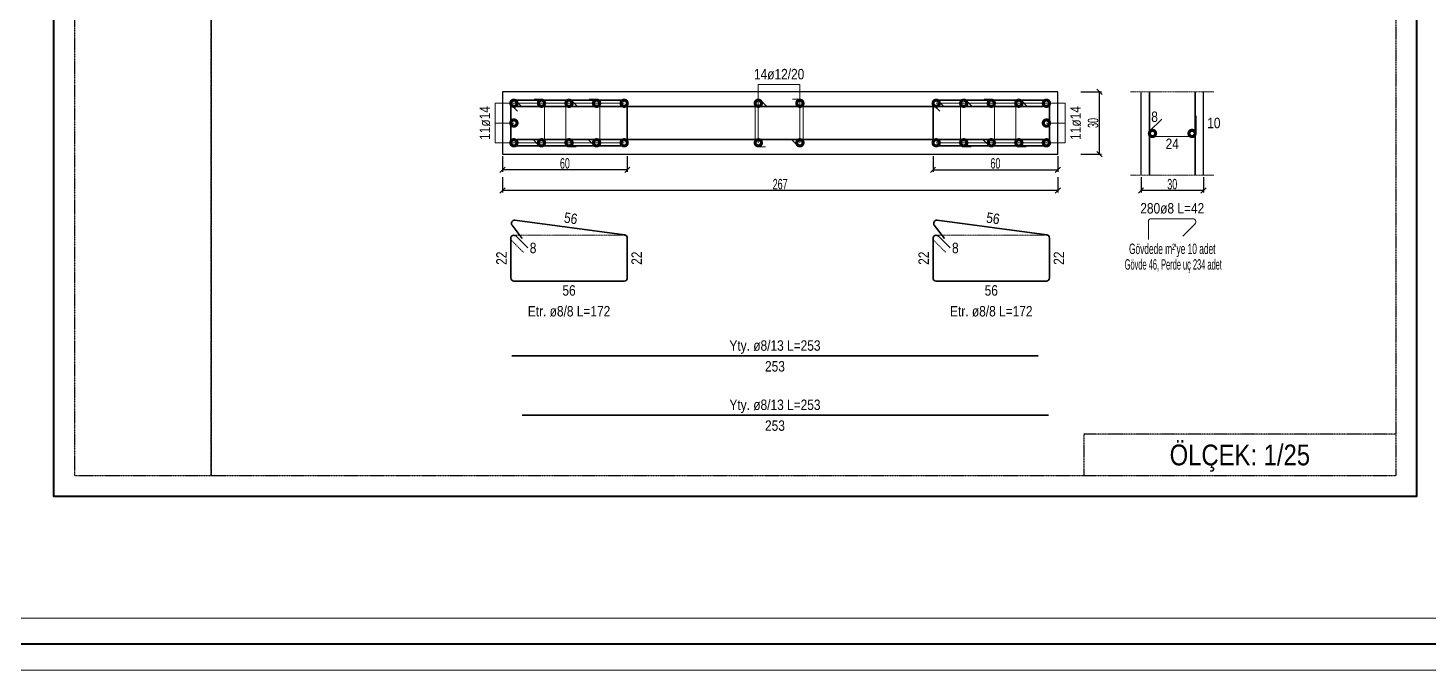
# Model space of a CAD drawing. Header units: millimetres. Extents: x -267 to 94375, y 6431 to 10838.
# Drawn here: x 53822 to 55168, y 6532 to 7149 of the extents above; entities that cross this region are included whole.
import ezdxf
from ezdxf.enums import TextEntityAlignment as Align

# ---------------------------------------------------------------- set-up
doc = ezdxf.new("R2010")
doc.units = ezdxf.units.MM
doc.header["$LTSCALE"] = 0.0001
doc.linetypes.add('DASHED', pattern=[19.05, 12.7, -6.35])
for name, color, linetype, lineweight in [('CIROZ (BEYKENT)', 140, 'Continuous', 20), ('CIZGI (BEYKENT)', 1, 'Continuous', 20), ('D.GORUNUS (BEYKENT)', 253, 'DASHED', 20), ('DETAY ANTET (BEYKENT)', 5, 'Continuous', 40), ('DONATI (BEYKENT)', 4, 'Continuous', 35), ('DONATI YAZISI (BEYKENT)', 3, 'Continuous', 20), ('ETRIYE (BEYKENT)', 150, 'Continuous', 35), ('KESIT SINIRI (BEYKENT)', 241, 'DASHED', 20), ('OLCU (BEYKENT)', 14, 'Continuous', 20), ('PERDE (BEYKENT)', 6, 'Continuous', 30), ('SHEETSUMMARY-50', 152, 'Continuous', 20), ('SheetView', 40, 'Continuous', 20), ('SheetViewOut', 231, 'Continuous', 20), ('YAZI (BEYKENT)', 140, 'Continuous', 20)]:
    doc.layers.add(name, color=color, linetype=linetype, lineweight=lineweight)
doc.styles.add('DONATI YAZISI (BEYKENT)', font='')
doc.styles.add('KLNOLC-25', font='bahnschrift light condensed', dxfattribs={"width": 0.75, "height": 10})
doc.styles.add('YAZI (BEYKENT)', font='')
doc.styles.get('DONATI YAZISI (BEYKENT)').set_extended_font_data('Bahnschrift Light Condensed')
doc.styles.get('YAZI (BEYKENT)').set_extended_font_data('Bahnschrift Light Condensed')
doc.dimstyles.new('KLNOLC-25', dxfattribs={"dimtxt": 10, "dimasz": 5, "dimexe": 2, "dimexo": 2, "dimgap": 1, "dimtad": 1, "dimdec": 1, "dimlfac": 0.5, "dimrnd": 0.5, "dimzin": 12, "dimdsep": 46, "dimtxsty": 'KLNOLC-25', "dimblk": 'OBLIQUE', "dimblk1": 'OBLIQUE', "dimblk2": 'OBLIQUE', "dimcen": 0, "dimclrt": 7, "dimadec": 0, "dimazin": 0, "dimtfac": 1, "dimtdec": 4, "dimtix": 1, "dimtmove": 2, "dimatfit": 3, "dimfxl": 1, "dimtzin": 0, "dimarcsym": 0})

# ---------------------------------------------------------------- blocks, each defined once
blk = doc.blocks.new('_Oblique')
at = {"color": 0, "linetype": 'ByBlock', "lineweight": -2}
blk.add_line((-0.5, -0.5), (0.5, 0.5), dxfattribs=at)
blk = doc.blocks.new('*D925')
at = {"layer": 'DEFPOINTS', "color": 0, "lineweight": -3, "transparency": 16777216}
for p in [(54277.8, 7007.9), (54811.8, 7007.9), (54277.8, 6992.9)]:
    blk.add_point(p, dxfattribs=at)
at = {"layer": 'OLCU (BEYKENT)', "color": 0, "lineweight": -2, "transparency": 16777216}
for p, q in [((54277.8, 7005.9), (54277.8, 6990.9)), ((54811.8, 7005.9), (54811.8, 6990.9)), ((54811.8, 6992.9), (54277.8, 6992.9))]:
    blk.add_line(p, q, dxfattribs=at)
at = {"layer": 'OLCU (BEYKENT)', "color": 0, "lineweight": -2, "transparency": 16777216, "xscale": 5, "yscale": 5, "zscale": 5, "rotation": 180}
blk.add_blockref('_Oblique', (54277.8, 6992.9), dxfattribs=at)
at = {"layer": 'OLCU (BEYKENT)', "color": 0, "lineweight": -2, "transparency": 16777216, "xscale": 5, "yscale": 5, "zscale": 5}
blk.add_blockref('_Oblique', (54811.8, 6992.9), dxfattribs=at)
at = {"layer": 'OLCU (BEYKENT)', "color": 7, "transparency": 16777216, "insert": (54544.8, 6999), "char_height": 10, "attachment_point": 5, "style": 'KLNOLC-25'}
blk.add_mtext('267', dxfattribs=at)
blk = doc.blocks.new('*D926')
at = {"layer": 'DEFPOINTS', "color": 0, "lineweight": -3, "transparency": 16777216}
for p in [(54831.8, 7087.9), (54851.8, 7087.9), (54831.8, 7027.9)]:
    blk.add_point(p, dxfattribs=at)
at = {"layer": 'OLCU (BEYKENT)', "color": 0, "lineweight": -2, "transparency": 16777216}
for p, q in [((54833.8, 7087.9), (54853.8, 7087.9)), ((54851.8, 7027.9), (54851.8, 7087.9)), ((54833.8, 7027.9), (54853.8, 7027.9))]:
    blk.add_line(p, q, dxfattribs=at)
at = {"layer": 'OLCU (BEYKENT)', "color": 0, "lineweight": -2, "transparency": 16777216, "xscale": 5, "yscale": 5, "zscale": 5}
for p, rotation in [((54851.8, 7087.9), 90), ((54851.8, 7027.9), 270)]:
    blk.add_blockref('_Oblique', p, dxfattribs=dict(at, rotation=rotation))
at = {"layer": 'OLCU (BEYKENT)', "color": 7, "transparency": 16777216, "insert": (54845.7, 7057.9), "char_height": 10, "attachment_point": 5, "rotation": 90, "style": 'KLNOLC-25'}
blk.add_mtext('30', dxfattribs=at)
blk = doc.blocks.new('*D927')
at = {"layer": 'DEFPOINTS', "color": 0, "lineweight": -3, "transparency": 16777216}
for p in [(54277.8, 7027.9), (54397.8, 7027.9), (54277.8, 7012.9)]:
    blk.add_point(p, dxfattribs=at)
at = {"layer": 'OLCU (BEYKENT)', "color": 0, "lineweight": -2, "transparency": 16777216}
for p, q in [((54277.8, 7025.9), (54277.8, 7010.9)), ((54397.8, 7025.9), (54397.8, 7010.9)), ((54397.8, 7012.9), (54277.8, 7012.9))]:
    blk.add_line(p, q, dxfattribs=at)
at = {"layer": 'OLCU (BEYKENT)', "color": 0, "lineweight": -2, "transparency": 16777216, "xscale": 5, "yscale": 5, "zscale": 5, "rotation": 180}
blk.add_blockref('_Oblique', (54277.8, 7012.9), dxfattribs=at)
at = {"layer": 'OLCU (BEYKENT)', "color": 0, "lineweight": -2, "transparency": 16777216, "xscale": 5, "yscale": 5, "zscale": 5}
blk.add_blockref('_Oblique', (54397.8, 7012.9), dxfattribs=at)
at = {"layer": 'OLCU (BEYKENT)', "color": 7, "transparency": 16777216, "insert": (54337.8, 7019), "char_height": 10, "attachment_point": 5, "style": 'KLNOLC-25'}
blk.add_mtext('60', dxfattribs=at)
blk = doc.blocks.new('*D928')
at = {"layer": 'DEFPOINTS', "color": 0, "lineweight": -3, "transparency": 16777216}
for p in [(54691.8, 7027.9), (54811.8, 7027.9), (54811.8, 7012.9)]:
    blk.add_point(p, dxfattribs=at)
at = {"layer": 'OLCU (BEYKENT)', "color": 0, "lineweight": -2, "transparency": 16777216}
for p, q in [((54691.8, 7025.9), (54691.8, 7010.9)), ((54811.8, 7025.9), (54811.8, 7010.9)), ((54691.8, 7012.9), (54811.8, 7012.9))]:
    blk.add_line(p, q, dxfattribs=at)
at = {"layer": 'OLCU (BEYKENT)', "color": 0, "lineweight": -2, "transparency": 16777216, "xscale": 5, "yscale": 5, "zscale": 5, "rotation": 180}
blk.add_blockref('_Oblique', (54691.8, 7012.9), dxfattribs=at)
at = {"layer": 'OLCU (BEYKENT)', "color": 0, "lineweight": -2, "transparency": 16777216, "xscale": 5, "yscale": 5, "zscale": 5}
blk.add_blockref('_Oblique', (54811.8, 7012.9), dxfattribs=at)
at = {"layer": 'OLCU (BEYKENT)', "color": 7, "transparency": 16777216, "insert": (54751.8, 7019), "char_height": 10, "attachment_point": 5, "style": 'KLNOLC-25'}
blk.add_mtext('60', dxfattribs=at)
blk = doc.blocks.new('*D963')
at = {"layer": 'DEFPOINTS', "color": 0, "lineweight": -3, "transparency": 16777216}
for p in [(54891.8, 7007.9), (54951.8, 7007.9), (54891.8, 6992.9)]:
    blk.add_point(p, dxfattribs=at)
at = {"layer": 'OLCU (BEYKENT)', "color": 0, "lineweight": -2, "transparency": 16777216}
for p, q in [((54891.8, 7005.9), (54891.8, 6990.9)), ((54951.8, 7005.9), (54951.8, 6990.9)), ((54951.8, 6992.9), (54891.8, 6992.9))]:
    blk.add_line(p, q, dxfattribs=at)
at = {"layer": 'OLCU (BEYKENT)', "color": 0, "lineweight": -2, "transparency": 16777216, "xscale": 5, "yscale": 5, "zscale": 5, "rotation": 180}
blk.add_blockref('_Oblique', (54891.8, 6992.9), dxfattribs=at)
at = {"layer": 'OLCU (BEYKENT)', "color": 0, "lineweight": -2, "transparency": 16777216, "xscale": 5, "yscale": 5, "zscale": 5}
blk.add_blockref('_Oblique', (54951.8, 6992.9), dxfattribs=at)
at = {"layer": 'OLCU (BEYKENT)', "color": 7, "transparency": 16777216, "insert": (54921.8, 6999), "char_height": 10, "attachment_point": 5, "style": 'KLNOLC-25'}
blk.add_mtext('30', dxfattribs=at)

msp = doc.modelspace()

# ---------------------------------------------------------------- linework, layer by layer
at = {"layer": 'CIROZ (BEYKENT)'}
for points in [[(54307.17, 7042.04), (54313.18, 7036.03, 0.6681786), (54318.3, 7038.16), (54318.3, 7077.86, 0.4142136), (54315.3, 7080.86), (54308.3, 7080.86)], [(54360.17, 7042.04), (54366.18, 7036.03, 0.6681786), (54371.3, 7038.16), (54371.3, 7077.86, 0.4142136), (54368.3, 7080.86), (54361.3, 7080.86)], [(54555.67, 7042.04), (54561.68, 7036.03, 0.6681786), (54566.8, 7038.16), (54566.8, 7077.86, 0.4142136), (54563.8, 7080.86), (54556.8, 7080.86)], [(54739.67, 7042.04), (54745.68, 7036.03, 0.6681786), (54750.8, 7038.16), (54750.8, 7077.86, 0.4142136), (54747.8, 7080.86), (54740.8, 7080.86)], [(54349.93, 7073.68), (54343.92, 7079.69, 0.6681786), (54338.8, 7077.57), (54338.8, 7037.86, 0.4142136), (54341.8, 7034.86), (54348.8, 7034.86)], [(54531.93, 7073.68), (54525.92, 7079.69, 0.6681786), (54520.8, 7077.57), (54520.8, 7037.86, 0.4142136), (54523.8, 7034.86), (54530.8, 7034.86)], [(54729.43, 7073.68), (54723.42, 7079.69, 0.6681786), (54718.3, 7077.57), (54718.3, 7037.86, 0.4142136), (54721.3, 7034.86), (54728.3, 7034.86)], [(54782.43, 7073.68), (54776.42, 7079.69, 0.6681786), (54771.3, 7077.57), (54771.3, 7037.86, 0.4142136), (54774.3, 7034.86), (54781.3, 7034.86)], [(54911.64, 7061.65), (54899.97, 7049.98, 0.6681786), (54902.1, 7044.86), (54941.8, 7044.86, 0.4142136), (54944.8, 7047.86), (54944.8, 7064.86)], [(54931.96, 6949.07), (54943.63, 6960.74, 0.6681786), (54941.51, 6965.86), (54901.8, 6965.86, 0.4142136), (54898.8, 6962.86), (54898.8, 6945.86)]]:
    msp.add_lwpolyline(points, format="xyb", dxfattribs=at)
at = {"layer": 'CIZGI (BEYKENT)', "color": 85}
for p, q in [((54523.8, 7094.86), (54523.8, 7038.86)), ((54523.8, 7094.86), (54563.8, 7094.86)), ((54563.8, 7094.86), (54563.8, 7038.86)), ((54394.8, 7076.86), (54270.8, 7076.86)), ((54270.8, 7076.86), (54270.8, 7038.86)), ((54694.8, 7076.86), (54818.8, 7076.86)), ((54818.8, 7038.86), (54818.8, 7076.86)), ((54288.8, 7057.86), (54270.8, 7057.86)), ((54800.8, 7057.86), (54818.8, 7057.86)), ((54394.8, 7038.86), (54270.8, 7038.86)), ((54694.8, 7038.86), (54818.8, 7038.86))]:
    msp.add_line(p, q, dxfattribs=at)
at = {"layer": 'D.GORUNUS (BEYKENT)', "ltscale": 0.5}
for points in [[(54397.8, 6945.86), (54397.8, 6946.86, 0.4142136), (54394.8, 6949.86), (54288.8, 6949.86), (54288.78, 6949.86, 0.6681786), (54286.66, 6944.74), (54297.95, 6933.45)], [(54803.8, 6945.86), (54803.8, 6946.86, 0.4142136), (54800.8, 6949.86), (54694.8, 6949.86), (54694.78, 6949.86, 0.6681786), (54692.66, 6944.74), (54703.95, 6933.45)]]:
    msp.add_lwpolyline(points, format="xyb", dxfattribs=at)
at = {"layer": 'DETAY ANTET (BEYKENT)'}
msp.add_lwpolyline([(53846.58, 8118.64), (55156.8, 8118.64), (55156.8, 6698.64), (53846.58, 6698.64), (53846.58, 8118.64)], close=True, dxfattribs=at)
at = {"layer": 'DETAY ANTET (BEYKENT)', "color": 7, "linetype": 'DASHED', "lineweight": -3, "ltscale": 2}
for points in [[(53866.58, 8098.64), (55136.8, 8098.64), (55136.8, 6718.64), (53866.58, 6718.64)], [(53997.8, 8098.64), (53997.8, 6718.64)]]:
    msp.add_lwpolyline(points, close=True, dxfattribs=at)
msp.add_lwpolyline([(55136.8, 6758.64), (54836.8, 6758.64), (54836.8, 6718.64)], dxfattribs=at)
at = {"layer": 'DONATI (BEYKENT)'}
for p, q in [((54899.8, 7007.86), (54899.8, 7087.86)), ((54943.8, 7007.86), (54943.8, 7087.86))]:
    msp.add_line(p, q, dxfattribs=at)
at = {"layer": 'DONATI (BEYKENT)', "const_width": 6}
for points in [[(54287.3, 7076.86, 1), (54290.3, 7076.86, 1)], [(54313.8, 7076.86, 1), (54316.8, 7076.86, 1)], [(54340.3, 7076.86, 1), (54343.3, 7076.86, 1)], [(54366.8, 7076.86, 1), (54369.8, 7076.86, 1)], [(54393.3, 7076.86, 1), (54396.3, 7076.86, 1)], [(54522.3, 7076.86, 1), (54525.3, 7076.86, 1)], [(54562.3, 7076.86, 1), (54565.3, 7076.86, 1)], [(54693.3, 7076.86, 1), (54696.3, 7076.86, 1)], [(54719.8, 7076.86, 1), (54722.8, 7076.86, 1)], [(54746.3, 7076.86, 1), (54749.3, 7076.86, 1)], [(54772.8, 7076.86, 1), (54775.8, 7076.86, 1)], [(54799.3, 7076.86, 1), (54802.3, 7076.86, 1)], [(54287.3, 7057.86, 1), (54290.3, 7057.86, 1)], [(54799.3, 7057.86, 1), (54802.3, 7057.86, 1)], [(54287.3, 7038.86, 1), (54290.3, 7038.86, 1)], [(54313.8, 7038.86, 1), (54316.8, 7038.86, 1)], [(54340.3, 7038.86, 1), (54343.3, 7038.86, 1)], [(54366.8, 7038.86, 1), (54369.8, 7038.86, 1)], [(54393.3, 7038.86, 1), (54396.3, 7038.86, 1)], [(54522.3, 7038.86, 1), (54525.3, 7038.86, 1)], [(54562.3, 7038.86, 1), (54565.3, 7038.86, 1)], [(54693.3, 7038.86, 1), (54696.3, 7038.86, 1)], [(54719.8, 7038.86, 1), (54722.8, 7038.86, 1)], [(54746.3, 7038.86, 1), (54749.3, 7038.86, 1)], [(54772.8, 7038.86, 1), (54775.8, 7038.86, 1)], [(54799.3, 7038.86, 1), (54802.3, 7038.86, 1)], [(54901.3, 7047.86, 1), (54904.3, 7047.86, 1)], [(54939.3, 7047.86, 1), (54942.3, 7047.86, 1)]]:
    msp.add_lwpolyline(points, format="xyb", close=True, dxfattribs=at)
at = {"layer": 'DONATI (BEYKENT)'}
for points in [[(54291.6, 7073.86), (54797.6, 7073.86)], [(54292, 7041.86), (54798, 7041.86)], [(54286.8, 6833.86), (54792.8, 6833.86)], [(54296.8, 6776.86), (54802.8, 6776.86)]]:
    msp.add_lwpolyline(points, dxfattribs=at)
at = {"layer": 'ETRIYE (BEYKENT)'}
for points in [[(54296.56, 7073.37), (54290.92, 7079.01, 0.6681786), (54285.8, 7076.89), (54285.8, 7038.86, 0.4142136), (54288.8, 7035.86), (54394.8, 7035.86, 0.4142136), (54397.8, 7038.86), (54397.8, 7076.86, 0.4142136), (54394.8, 7079.86), (54288.8, 7079.86), (54288.78, 7079.86, 0.6681786), (54286.66, 7074.74), (54292.29, 7069.1)], [(54702.56, 7073.37), (54696.92, 7079.01, 0.6681786), (54691.8, 7076.89), (54691.8, 7038.86, 0.4142136), (54694.8, 7035.86), (54800.8, 7035.86, 0.4142136), (54803.8, 7038.86), (54803.8, 7076.86, 0.4142136), (54800.8, 7079.86), (54694.8, 7079.86), (54694.78, 7079.86, 0.6681786), (54692.66, 7074.74), (54698.29, 7069.1)], [(54302.22, 6937.71), (54290.92, 6949.01, 0.6681786), (54285.8, 6946.89), (54285.8, 6908.86, 0.4142136), (54288.8, 6905.86), (54394.8, 6905.86, 0.4142136), (54397.8, 6908.86), (54397.8, 6947.24, 0.3757351), (54395.2, 6950.21), (54289.79, 6964.33, 0.6681786), (54287.01, 6959.53), (54296.74, 6946.8)], [(54708.22, 6937.71), (54696.92, 6949.01, 0.6681786), (54691.8, 6946.89), (54691.8, 6908.86, 0.4142136), (54694.8, 6905.86), (54800.8, 6905.86, 0.4142136), (54803.8, 6908.86), (54803.8, 6947.24, 0.3757351), (54801.2, 6950.21), (54695.79, 6964.33, 0.6681786), (54693.01, 6959.53), (54702.74, 6946.8)]]:
    msp.add_lwpolyline(points, format="xyb", dxfattribs=at)
at = {"layer": 'KESIT SINIRI (BEYKENT)'}
for p, q in [((54881.8, 7087.86), (54961.8, 7087.86)), ((54881.8, 7007.86), (54961.8, 7007.86))]:
    msp.add_line(p, q, dxfattribs=at)
at = {"layer": 'PERDE (BEYKENT)'}
for p, q in [((54891.8, 7007.86), (54891.8, 7087.86)), ((54951.8, 7007.86), (54951.8, 7087.86))]:
    msp.add_line(p, q, dxfattribs=at)
msp.add_lwpolyline([(54277.8, 7087.86), (54277.8, 7027.86), (54811.8, 7027.86), (54811.8, 7087.86)], close=True, dxfattribs=at)
at = {"layer": 'SHEETSUMMARY-50', "const_width": 2, "flags": 128}
msp.add_lwpolyline([(39580.33, 6556.81), (57139.42, 6556.81), (57139.42, 10706.81), (39580.33, 10706.81)], close=True, dxfattribs=at)
at = {"layer": 'SheetView'}
msp.add_lwpolyline([(39605.33, 6581.81), (56514.42, 6581.81), (56514.42, 10681.81), (39605.33, 10681.81)], close=True, dxfattribs=at)
at = {"layer": 'SheetViewOut'}
msp.add_lwpolyline([(39555.33, 6531.81), (57164.42, 6531.81), (57164.42, 10731.81), (39555.33, 10731.81)], close=True, dxfattribs=at)

# ---------------------------------------------------------------- texts
at = {"layer": 'DONATI YAZISI (BEYKENT)', "style": 'DONATI YAZISI (BEYKENT)'}
for s, p in [('14ø12/20', (54543.8, 7104.86)), ('8', (54904.8, 7063.86)), ('10', (54961.8, 7057.86)), ('24', (54921.8, 7037.86)), ('280ø8 L=42', (54921.8, 6975.86)), ('8', (54307.22, 6937.71)), ('8', (54713.22, 6937.71)), ('56', (54341.8, 6896.86)), ('56', (54747.8, 6896.86)), ('Etr. ø8/8 L=172', (54341.8, 6876.86)), ('Etr. ø8/8 L=172', (54747.8, 6876.86)), ('Yty. ø8/13 L=253', (54539.8, 6843.86)), ('253', (54539.8, 6823.86)), ('Yty. ø8/13 L=253', (54539.8, 6786.86)), ('253', (54539.8, 6766.86))]:
    msp.add_text(s, height=10, dxfattribs=at).set_placement(p, align=Align.MIDDLE_CENTER)
for s, rotation, p in [('11ø14', 90, (54260.8, 7057.86)), ('11ø14', 90, (54828.8, 7057.86)), ('56', 352, (54343.49, 6966.22)), ('56', 352, (54749.49, 6966.22)), ('22', 90, (54276.8, 6927.86)), ('22', 90, (54406.8, 6927.86)), ('22', 90, (54682.8, 6927.86)), ('22', 90, (54812.8, 6927.86))]:
    msp.add_text(s, height=10, rotation=rotation, dxfattribs=at).set_placement(p, align=Align.MIDDLE_CENTER)
at = {"layer": 'YAZI (BEYKENT)', "style": 'YAZI (BEYKENT)'}
for s, width, p in [("Gövdede m²'ye 10 adet", 0.7, (54921.8, 6936.86)), (' Gövde 46, Perde uç 234 adet', 0.6, (54921.8, 6921.86))]:
    msp.add_text(s, height=10, dxfattribs=dict(at, width=width)).set_placement(p, align=Align.MIDDLE_CENTER)
msp.add_text('ÖLÇEK: 1/25', height=20, dxfattribs=at).set_placement((54986.8, 6728.64), align=Align.CENTER)

# ---------------------------------------------------------------- dimensions: what is measured, and where the dimension line sits
at = {"layer": 'OLCU (BEYKENT)'}
for base, p1, p2, angle, picture, middle in [((54851.8, 7087.86), (54831.8, 7027.86), (54831.8, 7087.86), 90, '*D926', (54845.7, 7057.86)), ((54811.8, 7012.86), (54691.8, 7027.86), (54811.8, 7027.86), 180, '*D928', (54751.8, 7018.97))]:
    dim = msp.add_linear_dim(base=base, p1=p1, p2=p2, angle=angle, dimstyle='KLNOLC-25', dxfattribs=at)
    dim.commit()
    dim.dimension.update_dxf_attribs({"geometry": picture, "text_midpoint": middle})
for base, p1, p2, picture, middle in [((54277.8, 7012.86), (54397.8, 7027.86), (54277.8, 7027.86), '*D927', (54337.8, 7018.97)), ((54277.8, 6992.86), (54811.8, 7007.86), (54277.8, 7007.86), '*D925', (54544.8, 6998.97)), ((54891.8, 6992.86), (54951.8, 7007.86), (54891.8, 7007.86), '*D963', (54921.8, 6998.97))]:
    dim = msp.add_linear_dim(base=base, p1=p1, p2=p2, dimstyle='KLNOLC-25', dxfattribs=at)
    dim.commit()
    dim.dimension.update_dxf_attribs({"geometry": picture, "text_midpoint": middle})

doc.saveas('drawing.dxf')
